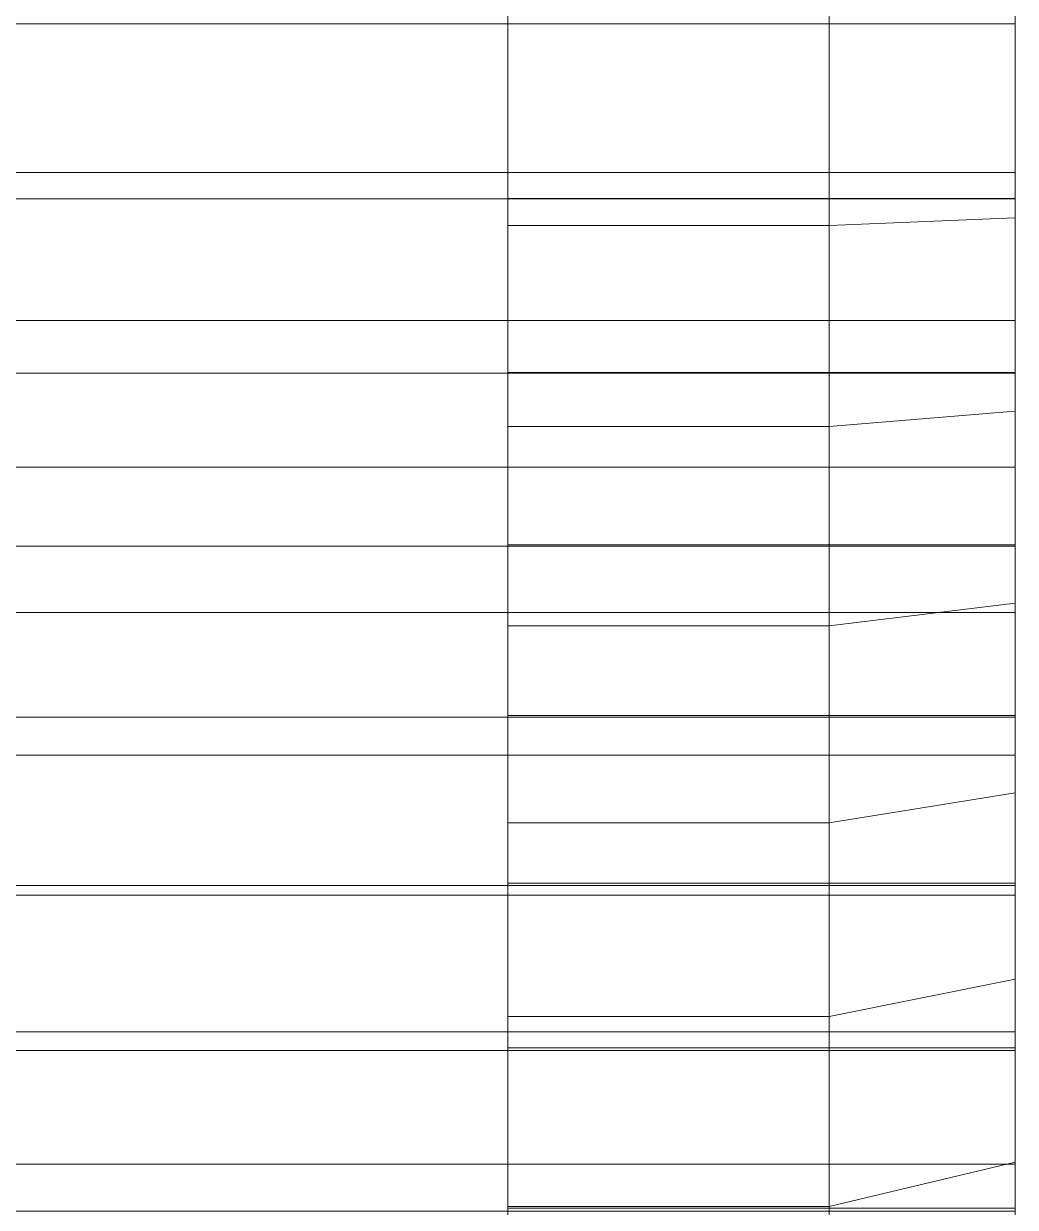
# Model space of a CAD drawing. Header units: millimetres. Extents: x -59 to 55, y -25 to 68.
# Drawn here: x 49.64 to 55.5, y -7 to 0 of the extents above; entities that cross this region are included whole.
import ezdxf

# ---------------------------------------------------------------- set-up
doc = ezdxf.new("R2010")
doc.units = ezdxf.units.MM
doc.layers.add('CIRCOLO_LU', color=7, linetype='Continuous')
doc.layers.add('ORING1', color=7, linetype='Continuous')

msp = doc.modelspace()

# ---------------------------------------------------------------- linework, layer by layer
at = {"layer": 'CIRCOLO_LU', "lineweight": 5}
for points, invisible_edges in [([(52.4982, 0, 16.4921), (52.4982, 1.0355, 16.4596), (49.5, 1.0355, 16.4596)], 12), ([(49.5, 1.0355, 16.4596), (49.5, 0, 16.4921), (52.4982, 0, 16.4921)], 12), ([(55.4982, 0, 16.4921), (55.4982, 1.0355, 16.4596), (52.4982, 1.0355, 16.4596)], 12), ([(52.4982, 1.0355, 16.4596), (52.4982, 0, 16.4921), (55.4982, 0, 16.4921)], 12), ([(55.4982, 0, 14), (55.4982, 0.8791, 13.9724), (55.4982, 1.0355, 16.4596)], 12), ([(55.4982, 0, 14), (55.4982, 1.0355, 16.4596), (55.4982, 0, 16.4921)], 1), ([(52.4982, 0.8791, 13.9724), (52.4982, 0, 14), (49.5, 0, 14)], 12), ([(49.5, 0, 14), (49.5, 0.8791, 13.9724), (52.4982, 0.8791, 13.9724)], 12), ([(55.4982, 0.8791, 13.9724), (55.4982, 0, 14), (52.4982, 0, 14)], 12), ([(52.4982, 0, 14), (52.4982, 0.8791, 13.9724), (55.4982, 0.8791, 13.9724)], 12), ([(49.5, 0, 16.4921), (49.5, -1.0355, 16.4596), (52.4982, -1.0355, 16.4596)], 12), ([(49.5, 0, 16.4921), (52.4982, -1.0355, 16.4596), (52.4982, 0, 16.4921)], 1), ([(52.4982, 0, 14), (52.4982, -0.8791, 13.9724), (49.5, -0.8791, 13.9724)], 12), ([(49.5, -0.8791, 13.9724), (49.5, 0, 14), (52.4982, 0, 14)], 12), ([(52.4982, -0.8791, -13.9724), (52.4982, 0, -14), (49.5, 0, -14)], 12), ([(49.5, 0, -14), (49.5, -0.8791, -13.9724), (52.4982, -0.8791, -13.9724)], 12), ([(49.5, -1.0355, -16.4596), (49.5, 0, -16.4921), (52.4982, 0, -16.4921)], 12), ([(49.5, -1.0355, -16.4596), (52.4982, 0, -16.4921), (52.4982, -1.0355, -16.4596)], 1), ([(55.4982, -0.8791, -13.9724), (55.4982, 0, -14), (52.4982, 0, -14)], 12), ([(52.4982, 0, -14), (52.4982, -0.8791, -13.9724), (55.4982, -0.8791, -13.9724)], 12), ([(55.4982, 0, 14), (55.4982, -0.8791, 13.9724), (52.4982, -0.8791, 13.9724)], 12), ([(52.4982, -0.8791, 13.9724), (52.4982, 0, 14), (55.4982, 0, 14)], 12), ([(52.4982, -1.0355, -16.4596), (52.4982, 0, -16.4921), (55.4982, 0, -16.4921)], 12), ([(52.4982, -1.0355, -16.4596), (55.4982, 0, -16.4921), (55.4982, -1.0355, -16.4596)], 1), ([(52.4982, 0, 16.4921), (52.4982, -1.0355, 16.4596), (55.4982, -1.0355, 16.4596)], 12), ([(52.4982, 0, 16.4921), (55.4982, -1.0355, 16.4596), (55.4982, 0, 16.4921)], 1), ([(55.4982, 0, 16.4921), (55.4982, -1.0355, 16.4596), (55.4982, 0, 14)], 2), ([(55.4982, -1.0355, 16.4596), (55.4982, -0.8791, 13.9724), (55.4982, 0, 14)], 12), ([(55.4982, -1.0355, -16.4596), (55.4982, 0, -16.4921), (55.4982, 0, -14)], 12), ([(55.4982, -1.0355, -16.4596), (55.4982, 0, -14), (55.4982, -0.8791, -13.9724)], 1), ([(52.4982, -0.8791, 13.9724), (52.4982, -1.7547, 13.8896), (49.5, -1.7547, 13.8896)], 12), ([(49.5, -1.7547, 13.8896), (49.5, -0.8791, 13.9724), (52.4982, -0.8791, 13.9724)], 12), ([(52.4982, -1.7547, -13.8896), (52.4982, -0.8791, -13.9724), (49.5, -0.8791, -13.9724)], 12), ([(49.5, -0.8791, -13.9724), (49.5, -1.7547, -13.8896), (52.4982, -1.7547, -13.8896)], 12), ([(55.4982, -1.7547, -13.8896), (55.4982, -0.8791, -13.9724), (52.4982, -0.8791, -13.9724)], 12), ([(52.4982, -0.8791, -13.9724), (52.4982, -1.7547, -13.8896), (55.4982, -1.7547, -13.8896)], 12), ([(55.4982, -0.8791, 13.9724), (55.4982, -1.7547, 13.8896), (52.4982, -1.7547, 13.8896)], 12), ([(52.4982, -1.7547, 13.8896), (52.4982, -0.8791, 13.9724), (55.4982, -0.8791, 13.9724)], 12), ([(55.4982, -1.0355, 16.4596), (55.4982, -2.067, 16.3621), (55.4982, -0.8791, 13.9724)], 2), ([(55.4982, -2.067, 16.3621), (55.4982, -1.7547, 13.8896), (55.4982, -0.8791, 13.9724)], 12), ([(55.4982, -2.067, -16.3621), (55.4982, -1.0355, -16.4596), (55.4982, -0.8791, -13.9724)], 12), ([(55.4982, -2.067, -16.3621), (55.4982, -0.8791, -13.9724), (55.4982, -1.7547, -13.8896)], 1), ([(49.5, -2.067, -16.3621), (49.5, -1.0355, -16.4596), (52.4982, -1.0355, -16.4596)], 12), ([(49.5, -2.067, -16.3621), (52.4982, -1.0355, -16.4596), (52.4982, -2.067, -16.3621)], 1), ([(49.5, -1.0355, 16.4596), (49.5, -2.067, 16.3621), (52.4982, -2.067, 16.3621)], 12), ([(49.5, -1.0355, 16.4596), (52.4982, -2.067, 16.3621), (52.4982, -1.0355, 16.4596)], 1), ([(52.4982, -2.067, -16.3621), (52.4982, -1.0355, -16.4596), (55.4982, -1.0355, -16.4596)], 12), ([(52.4982, -2.067, -16.3621), (55.4982, -1.0355, -16.4596), (55.4982, -2.067, -16.3621)], 1), ([(52.4982, -1.0355, 16.4596), (52.4982, -2.067, 16.3621), (55.4982, -2.067, 16.3621)], 12), ([(52.4982, -1.0355, 16.4596), (55.4982, -2.067, 16.3621), (55.4982, -1.0355, 16.4596)], 1), ([(52.4982, -2.6233, -13.752), (52.4982, -1.7547, -13.8896), (49.5, -1.7547, -13.8896)], 12), ([(49.5, -1.7547, -13.8896), (49.5, -2.6233, -13.752), (52.4982, -2.6233, -13.752)], 12), ([(52.4982, -1.7547, 13.8896), (52.4982, -2.6233, 13.752), (49.5, -2.6233, 13.752)], 12), ([(49.5, -2.6233, 13.752), (49.5, -1.7547, 13.8896), (52.4982, -1.7547, 13.8896)], 12), ([(55.4982, -1.7547, 13.8896), (55.4982, -2.6233, 13.752), (52.4982, -2.6233, 13.752)], 12), ([(52.4982, -2.6233, 13.752), (52.4982, -1.7547, 13.8896), (55.4982, -1.7547, 13.8896)], 12), ([(55.4982, -2.6233, -13.752), (55.4982, -1.7547, -13.8896), (52.4982, -1.7547, -13.8896)], 12), ([(52.4982, -1.7547, -13.8896), (52.4982, -2.6233, -13.752), (55.4982, -2.6233, -13.752)], 12), ([(55.4982, -2.067, 16.3621), (55.4982, -3.0903, 16.2), (55.4982, -1.7547, 13.8896)], 2), ([(55.4982, -3.0903, 16.2), (55.4982, -2.6233, 13.752), (55.4982, -1.7547, 13.8896)], 12), ([(55.4982, -3.0903, -16.2), (55.4982, -2.067, -16.3621), (55.4982, -1.7547, -13.8896)], 12), ([(55.4982, -3.0903, -16.2), (55.4982, -1.7547, -13.8896), (55.4982, -2.6233, -13.752)], 1), ([(49.5, -2.067, 16.3621), (49.5, -3.0903, 16.2), (52.4982, -3.0903, 16.2)], 12), ([(49.5, -2.067, 16.3621), (52.4982, -3.0903, 16.2), (52.4982, -2.067, 16.3621)], 1), ([(49.5, -3.0903, -16.2), (49.5, -2.067, -16.3621), (52.4982, -2.067, -16.3621)], 12), ([(49.5, -3.0903, -16.2), (52.4982, -2.067, -16.3621), (52.4982, -3.0903, -16.2)], 1), ([(52.4982, -3.0903, -16.2), (52.4982, -2.067, -16.3621), (55.4982, -2.067, -16.3621)], 12), ([(52.4982, -3.0903, -16.2), (55.4982, -2.067, -16.3621), (55.4982, -3.0903, -16.2)], 1), ([(52.4982, -2.067, 16.3621), (52.4982, -3.0903, 16.2), (55.4982, -3.0903, 16.2)], 12), ([(52.4982, -2.067, 16.3621), (55.4982, -3.0903, 16.2), (55.4982, -2.067, 16.3621)], 1), ([(52.4982, -2.6233, 13.752), (52.4982, -3.4817, 13.5602), (49.5, -3.4817, 13.5602)], 12), ([(49.5, -3.4817, 13.5602), (49.5, -2.6233, 13.752), (52.4982, -2.6233, 13.752)], 12), ([(52.4982, -3.4817, -13.5602), (52.4982, -2.6233, -13.752), (49.5, -2.6233, -13.752)], 12), ([(49.5, -2.6233, -13.752), (49.5, -3.4817, -13.5602), (52.4982, -3.4817, -13.5602)], 12), ([(55.4982, -3.4817, -13.5602), (55.4982, -2.6233, -13.752), (52.4982, -2.6233, -13.752)], 12), ([(52.4982, -2.6233, -13.752), (52.4982, -3.4817, -13.5602), (55.4982, -3.4817, -13.5602)], 12), ([(55.4982, -2.6233, 13.752), (55.4982, -3.4817, 13.5602), (52.4982, -3.4817, 13.5602)], 12), ([(52.4982, -3.4817, 13.5602), (52.4982, -2.6233, 13.752), (55.4982, -2.6233, 13.752)], 12), ([(55.4982, -3.0903, 16.2), (55.4982, -4.1014, 15.974), (55.4982, -2.6233, 13.752)], 2), ([(55.4982, -4.1014, 15.974), (55.4982, -3.4817, 13.5602), (55.4982, -2.6233, 13.752)], 12), ([(55.4982, -4.1014, -15.974), (55.4982, -3.0903, -16.2), (55.4982, -2.6233, -13.752)], 12), ([(55.4982, -4.1014, -15.974), (55.4982, -2.6233, -13.752), (55.4982, -3.4817, -13.5602)], 1), ([(49.5, -3.0903, 16.2), (49.5, -4.1014, 15.974), (52.4982, -4.1014, 15.974)], 12), ([(49.5, -3.0903, 16.2), (52.4982, -4.1014, 15.974), (52.4982, -3.0903, 16.2)], 1), ([(49.5, -4.1014, -15.974), (49.5, -3.0903, -16.2), (52.4982, -3.0903, -16.2)], 12), ([(49.5, -4.1014, -15.974), (52.4982, -3.0903, -16.2), (52.4982, -4.1014, -15.974)], 1), ([(52.4982, -4.1014, -15.974), (52.4982, -3.0903, -16.2), (55.4982, -3.0903, -16.2)], 12), ([(52.4982, -4.1014, -15.974), (55.4982, -3.0903, -16.2), (55.4982, -4.1014, -15.974)], 1), ([(52.4982, -3.0903, 16.2), (52.4982, -4.1014, 15.974), (55.4982, -4.1014, 15.974)], 12), ([(52.4982, -3.0903, 16.2), (55.4982, -4.1014, 15.974), (55.4982, -3.0903, 16.2)], 1), ([(52.4982, -4.3262, -13.3148), (52.4982, -3.4817, -13.5602), (49.5, -3.4817, -13.5602)], 12), ([(49.5, -3.4817, -13.5602), (49.5, -4.3262, -13.3148), (52.4982, -4.3262, -13.3148)], 12), ([(52.4982, -3.4817, 13.5602), (52.4982, -4.3262, 13.3148), (49.5, -4.3262, 13.3148)], 12), ([(49.5, -4.3262, 13.3148), (49.5, -3.4817, 13.5602), (52.4982, -3.4817, 13.5602)], 12), ([(55.4982, -4.3262, -13.3148), (55.4982, -3.4817, -13.5602), (52.4982, -3.4817, -13.5602)], 12), ([(52.4982, -3.4817, -13.5602), (52.4982, -4.3262, -13.3148), (55.4982, -4.3262, -13.3148)], 12), ([(55.4982, -3.4817, 13.5602), (55.4982, -4.3262, 13.3148), (52.4982, -4.3262, 13.3148)], 12), ([(52.4982, -4.3262, 13.3148), (52.4982, -3.4817, 13.5602), (55.4982, -3.4817, 13.5602)], 12), ([(55.4982, -4.1014, 15.974), (55.4982, -5.0963, 15.6849), (55.4982, -3.4817, 13.5602)], 2), ([(55.4982, -5.0963, 15.6849), (55.4982, -4.3262, 13.3148), (55.4982, -3.4817, 13.5602)], 12), ([(55.4982, -5.0963, -15.6849), (55.4982, -4.1014, -15.974), (55.4982, -3.4817, -13.5602)], 12), ([(55.4982, -5.0963, -15.6849), (55.4982, -3.4817, -13.5602), (55.4982, -4.3262, -13.3148)], 1), ([(49.5, -4.1014, 15.974), (49.5, -5.0963, 15.6849), (52.4982, -5.0963, 15.6849)], 12), ([(49.5, -4.1014, 15.974), (52.4982, -5.0963, 15.6849), (52.4982, -4.1014, 15.974)], 1), ([(49.5, -5.0963, -15.6849), (49.5, -4.1014, -15.974), (52.4982, -4.1014, -15.974)], 12), ([(49.5, -5.0963, -15.6849), (52.4982, -4.1014, -15.974), (52.4982, -5.0963, -15.6849)], 1), ([(52.4982, -5.0963, -15.6849), (52.4982, -4.1014, -15.974), (55.4982, -4.1014, -15.974)], 12), ([(52.4982, -5.0963, -15.6849), (55.4982, -4.1014, -15.974), (55.4982, -5.0963, -15.6849)], 1), ([(52.4982, -4.1014, 15.974), (52.4982, -5.0963, 15.6849), (55.4982, -5.0963, 15.6849)], 12), ([(52.4982, -4.1014, 15.974), (55.4982, -5.0963, 15.6849), (55.4982, -4.1014, 15.974)], 1), ([(52.4982, -5.1537, -13.0169), (52.4982, -4.3262, -13.3148), (49.5, -4.3262, -13.3148)], 12), ([(49.5, -4.3262, -13.3148), (49.5, -5.1537, -13.0169), (52.4982, -5.1537, -13.0169)], 12), ([(52.4982, -4.3262, 13.3148), (52.4982, -5.1537, 13.0169), (49.5, -5.1537, 13.0169)], 12), ([(49.5, -5.1537, 13.0169), (49.5, -4.3262, 13.3148), (52.4982, -4.3262, 13.3148)], 12), ([(55.4982, -5.1537, -13.0169), (55.4982, -4.3262, -13.3148), (52.4982, -4.3262, -13.3148)], 12), ([(52.4982, -4.3262, -13.3148), (52.4982, -5.1537, -13.0169), (55.4982, -5.1537, -13.0169)], 12), ([(55.4982, -4.3262, 13.3148), (55.4982, -5.1537, 13.0169), (52.4982, -5.1537, 13.0169)], 12), ([(52.4982, -5.1537, 13.0169), (52.4982, -4.3262, 13.3148), (55.4982, -4.3262, 13.3148)], 12), ([(55.4982, -5.0963, 15.6849), (55.4982, -6.0712, 15.334), (55.4982, -4.3262, 13.3148)], 2), ([(55.4982, -6.0712, 15.334), (55.4982, -5.1537, 13.0169), (55.4982, -4.3262, 13.3148)], 12), ([(55.4982, -6.0712, -15.334), (55.4982, -5.0963, -15.6849), (55.4982, -4.3262, -13.3148)], 12), ([(55.4982, -6.0712, -15.334), (55.4982, -4.3262, -13.3148), (55.4982, -5.1537, -13.0169)], 1), ([(49.5, -6.0712, -15.334), (49.5, -5.0963, -15.6849), (52.4982, -5.0963, -15.6849)], 12), ([(49.5, -6.0712, -15.334), (52.4982, -5.0963, -15.6849), (52.4982, -6.0712, -15.334)], 1), ([(49.5, -5.0963, 15.6849), (49.5, -6.0712, 15.334), (52.4982, -6.0712, 15.334)], 12), ([(49.5, -5.0963, 15.6849), (52.4982, -6.0712, 15.334), (52.4982, -5.0963, 15.6849)], 1), ([(52.4982, -6.0712, -15.334), (52.4982, -5.0963, -15.6849), (55.4982, -5.0963, -15.6849)], 12), ([(52.4982, -6.0712, -15.334), (55.4982, -5.0963, -15.6849), (55.4982, -6.0712, -15.334)], 1), ([(52.4982, -5.0963, 15.6849), (52.4982, -6.0712, 15.334), (55.4982, -6.0712, 15.334)], 12), ([(52.4982, -5.0963, 15.6849), (55.4982, -6.0712, 15.334), (55.4982, -5.0963, 15.6849)], 1), ([(52.4982, -5.9609, -12.6676), (52.4982, -5.1537, -13.0169), (49.5, -5.1537, -13.0169)], 12), ([(49.5, -5.1537, -13.0169), (49.5, -5.9609, -12.6676), (52.4982, -5.9609, -12.6676)], 12), ([(52.4982, -5.1537, 13.0169), (52.4982, -5.9609, 12.6676), (49.5, -5.9609, 12.6676)], 12), ([(49.5, -5.9609, 12.6676), (49.5, -5.1537, 13.0169), (52.4982, -5.1537, 13.0169)], 12), ([(55.4982, -5.1537, 13.0169), (55.4982, -5.9609, 12.6676), (52.4982, -5.9609, 12.6676)], 12), ([(52.4982, -5.9609, 12.6676), (52.4982, -5.1537, 13.0169), (55.4982, -5.1537, 13.0169)], 12), ([(55.4982, -5.9609, -12.6676), (55.4982, -5.1537, -13.0169), (52.4982, -5.1537, -13.0169)], 12), ([(52.4982, -5.1537, -13.0169), (52.4982, -5.9609, -12.6676), (55.4982, -5.9609, -12.6676)], 12), ([(55.4982, -6.0712, 15.334), (55.4982, -7.022, 14.9225), (55.4982, -5.1537, 13.0169)], 2), ([(55.4982, -7.022, 14.9225), (55.4982, -5.9609, 12.6676), (55.4982, -5.1537, 13.0169)], 12), ([(55.4982, -7.022, -14.9225), (55.4982, -6.0712, -15.334), (55.4982, -5.1537, -13.0169)], 12), ([(55.4982, -7.022, -14.9225), (55.4982, -5.1537, -13.0169), (55.4982, -5.9609, -12.6676)], 1), ([(52.4982, -5.9609, 12.6676), (52.4982, -6.7446, 12.2683), (49.5, -6.7446, 12.2683)], 12), ([(49.5, -6.7446, 12.2683), (49.5, -5.9609, 12.6676), (52.4982, -5.9609, 12.6676)], 12), ([(52.4982, -6.7446, -12.2683), (52.4982, -5.9609, -12.6676), (49.5, -5.9609, -12.6676)], 12), ([(49.5, -5.9609, -12.6676), (49.5, -6.7446, -12.2683), (52.4982, -6.7446, -12.2683)], 12), ([(55.4982, -6.7446, -12.2683), (55.4982, -5.9609, -12.6676), (52.4982, -5.9609, -12.6676)], 12), ([(52.4982, -5.9609, -12.6676), (52.4982, -6.7446, -12.2683), (55.4982, -6.7446, -12.2683)], 12), ([(55.4982, -5.9609, 12.6676), (55.4982, -6.7446, 12.2683), (52.4982, -6.7446, 12.2683)], 12), ([(52.4982, -6.7446, 12.2683), (52.4982, -5.9609, 12.6676), (55.4982, -5.9609, 12.6676)], 12), ([(55.4982, -7.022, 14.9225), (55.4982, -7.9451, 14.4521), (55.4982, -5.9609, 12.6676)], 2), ([(55.4982, -7.9451, 14.4521), (55.4982, -6.7446, 12.2683), (55.4982, -5.9609, 12.6676)], 12), ([(55.4982, -7.9451, -14.4521), (55.4982, -7.022, -14.9225), (55.4982, -5.9609, -12.6676)], 12), ([(55.4982, -7.9451, -14.4521), (55.4982, -5.9609, -12.6676), (55.4982, -6.7446, -12.2683)], 1), ([(49.5, -6.0712, 15.334), (49.5, -7.022, 14.9225), (52.4982, -7.022, 14.9225)], 12), ([(49.5, -6.0712, 15.334), (52.4982, -7.022, 14.9225), (52.4982, -6.0712, 15.334)], 1), ([(49.5, -7.022, -14.9225), (49.5, -6.0712, -15.334), (52.4982, -6.0712, -15.334)], 12), ([(49.5, -7.022, -14.9225), (52.4982, -6.0712, -15.334), (52.4982, -7.022, -14.9225)], 1), ([(52.4982, -6.0712, 15.334), (52.4982, -7.022, 14.9225), (55.4982, -7.022, 14.9225)], 12), ([(52.4982, -6.0712, 15.334), (55.4982, -7.022, 14.9225), (55.4982, -6.0712, 15.334)], 1), ([(52.4982, -7.022, -14.9225), (52.4982, -6.0712, -15.334), (55.4982, -6.0712, -15.334)], 12), ([(52.4982, -7.022, -14.9225), (55.4982, -6.0712, -15.334), (55.4982, -7.022, -14.9225)], 1), ([(52.4982, -7.5016, -11.8206), (52.4982, -6.7446, -12.2683), (49.5, -6.7446, -12.2683)], 12), ([(49.5, -6.7446, -12.2683), (49.5, -7.5016, -11.8206), (52.4982, -7.5016, -11.8206)], 12), ([(52.4982, -6.7446, 12.2683), (52.4982, -7.5016, 11.8206), (49.5, -7.5016, 11.8206)], 12), ([(49.5, -7.5016, 11.8206), (49.5, -6.7446, 12.2683), (52.4982, -6.7446, 12.2683)], 12), ([(55.4982, -7.5016, -11.8206), (55.4982, -6.7446, -12.2683), (52.4982, -6.7446, -12.2683)], 12), ([(52.4982, -6.7446, -12.2683), (52.4982, -7.5016, -11.8206), (55.4982, -7.5016, -11.8206)], 12), ([(55.4982, -6.7446, 12.2683), (55.4982, -7.5016, 11.8206), (52.4982, -7.5016, 11.8206)], 12), ([(52.4982, -7.5016, 11.8206), (52.4982, -6.7446, 12.2683), (55.4982, -6.7446, 12.2683)], 12), ([(55.4982, -7.9451, 14.4521), (55.4982, -8.8369, 13.9248), (55.4982, -6.7446, 12.2683)], 2), ([(55.4982, -8.8369, 13.9248), (55.4982, -7.5016, 11.8206), (55.4982, -6.7446, 12.2683)], 12), ([(55.4982, -8.8369, -13.9248), (55.4982, -7.9451, -14.4521), (55.4982, -6.7446, -12.2683)], 12), ([(55.4982, -8.8369, -13.9248), (55.4982, -6.7446, -12.2683), (55.4982, -7.5016, -11.8206)], 1)]:
    msp.add_3dface(points, dxfattribs=dict(at, invisible_edges=invisible_edges))
at = {"layer": 'ORING1', "lineweight": 5}
for points, invisible_edges in [([(54.3983, 0, 19.0017), (54.3983, 1.1931, 18.9642), (52.4983, 1.1931, 18.9642)], 12), ([(52.4983, 1.1931, 18.9642), (52.4983, 0, 19.0017), (54.3983, 0, 19.0017)], 12), ([(52.4983, 1.1931, 18.9642), (52.4983, 1.1083, 17.6169), (52.4983, 0, 17.6517)], 12), ([(52.4983, 1.1931, 18.9642), (52.4983, 0, 17.6517), (52.4983, 0, 19.0017)], 1), ([(55.4983, 1.1482, 18.2511), (54.3983, 1.1931, 18.9642), (54.3983, 0, 19.0017)], 12), ([(54.3983, 0, 19.0017), (55.4983, 0, 18.2872), (55.4983, 1.1482, 18.2511)], 12), ([(55.4983, 0, 18.2872), (55.4983, 0, 16.4511), (55.4983, 1.1482, 18.2511)], 2), ([(55.4983, 0, 16.4511), (55.4983, 1.0329, 16.4187), (55.4983, 1.1482, 18.2511)], 12), ([(52.4983, 1.1083, 17.6169), (52.4983, 1.0329, 16.4187), (52.4983, 0, 16.4511)], 12), ([(52.4983, 1.1083, 17.6169), (52.4983, 0, 16.4511), (52.4983, 0, 17.6517)], 1), ([(52.4983, 0, 16.4511), (52.4983, 1.0329, 16.4187), (55.4983, 1.0329, 16.4187)], 12), ([(52.4983, 0, 16.4511), (55.4983, 1.0329, 16.4187), (55.4983, 0, 16.4511)], 1), ([(54.3983, -1.1931, 18.9642), (54.3983, 0, 19.0017), (52.4983, 0, 19.0017)], 12), ([(52.4983, 0, 19.0017), (52.4983, -1.1931, 18.9642), (54.3983, -1.1931, 18.9642)], 12), ([(54.3983, 0, -18.9999), (54.3983, -1.1931, -18.9624), (52.4983, -1.1931, -18.9624)], 12), ([(52.4983, -1.1931, -18.9624), (52.4983, 0, -18.9999), (54.3983, 0, -18.9999)], 12), ([(55.4983, 0, 16.4511), (55.4983, -1.0329, 16.4187), (52.4983, -1.0329, 16.4187)], 12), ([(52.4983, -1.0329, 16.4187), (52.4983, 0, 16.4511), (55.4983, 0, 16.4511)], 12), ([(55.4983, -1.0329, -16.4168), (55.4983, 0, -16.4493), (52.4983, 0, -16.4493)], 12), ([(52.4983, 0, -16.4493), (52.4983, -1.0329, -16.4168), (55.4983, -1.0329, -16.4168)], 12), ([(52.4983, 0, 19.0017), (52.4983, 0, 17.6517), (52.4983, -1.1931, 18.9642)], 2), ([(52.4983, 0, 17.6517), (52.4983, -1.1083, 17.6169), (52.4983, -1.1931, 18.9642)], 12), ([(52.4983, -1.1931, -18.9624), (52.4983, -1.1083, -17.615), (52.4983, 0, -17.6499)], 12), ([(52.4983, 0, -17.6499), (52.4983, 0, -18.9999), (52.4983, -1.1931, -18.9624)], 12), ([(52.4983, -1.1083, -17.615), (52.4983, -1.0329, -16.4168), (52.4983, 0, -16.4493)], 12), ([(52.4983, 0, -16.4493), (52.4983, 0, -17.6499), (52.4983, -1.1083, -17.615)], 12), ([(52.4983, 0, 17.6517), (52.4983, 0, 16.4511), (52.4983, -1.1083, 17.6169)], 2), ([(52.4983, 0, 16.4511), (52.4983, -1.0329, 16.4187), (52.4983, -1.1083, 17.6169)], 12), ([(54.3983, -1.1931, 18.9642), (55.4983, -1.1482, 18.2511), (55.4983, 0, 18.2872)], 12), ([(55.4983, 0, 18.2872), (54.3983, 0, 19.0017), (54.3983, -1.1931, 18.9642)], 12), ([(55.4983, 0, -18.2853), (55.4983, -1.1482, -18.2492), (54.3983, -1.1931, -18.9624)], 12), ([(54.3983, -1.1931, -18.9624), (54.3983, 0, -18.9999), (55.4983, 0, -18.2853)], 12), ([(55.4983, 0, -16.4493), (55.4983, -1.0329, -16.4168), (55.4983, -1.1482, -18.2492)], 12), ([(55.4983, -1.1482, -18.2492), (55.4983, 0, -18.2853), (55.4983, 0, -16.4493)], 12), ([(55.4983, -1.1482, 18.2511), (55.4983, -1.0329, 16.4187), (55.4983, 0, 16.4511)], 12), ([(55.4983, -1.1482, 18.2511), (55.4983, 0, 16.4511), (55.4983, 0, 18.2872)], 1), ([(55.4983, -1.0329, 16.4187), (55.4983, -2.0618, 16.3214), (52.4983, -2.0618, 16.3214)], 12), ([(52.4983, -2.0618, 16.3214), (52.4983, -1.0329, 16.4187), (55.4983, -1.0329, 16.4187)], 12), ([(55.4983, -2.0618, -16.3196), (55.4983, -1.0329, -16.4168), (52.4983, -1.0329, -16.4168)], 12), ([(52.4983, -1.0329, -16.4168), (52.4983, -2.0618, -16.3196), (55.4983, -2.0618, -16.3196)], 12), ([(52.4983, -2.2122, -17.5107), (52.4983, -2.0618, -16.3196), (52.4983, -1.0329, -16.4168)], 12), ([(52.4983, -1.0329, -16.4168), (52.4983, -1.1083, -17.615), (52.4983, -2.2122, -17.5107)], 12), ([(52.4983, -1.1083, 17.6169), (52.4983, -1.0329, 16.4187), (52.4983, -2.2122, 17.5126)], 2), ([(52.4983, -1.0329, 16.4187), (52.4983, -2.0618, 16.3214), (52.4983, -2.2122, 17.5126)], 12), ([(55.4983, -2.2919, 18.143), (55.4983, -2.0618, 16.3214), (55.4983, -1.0329, 16.4187)], 12), ([(55.4983, -2.2919, 18.143), (55.4983, -1.0329, 16.4187), (55.4983, -1.1482, 18.2511)], 1), ([(55.4983, -1.0329, -16.4168), (55.4983, -2.0618, -16.3196), (55.4983, -2.2919, -18.1411)], 12), ([(55.4983, -2.2919, -18.1411), (55.4983, -1.1482, -18.2492), (55.4983, -1.0329, -16.4168)], 12), ([(52.4983, -1.1931, 18.9642), (52.4983, -1.1083, 17.6169), (52.4983, -2.3814, 18.8519)], 2), ([(52.4983, -1.1083, 17.6169), (52.4983, -2.2122, 17.5126), (52.4983, -2.3814, 18.8519)], 12), ([(52.4983, -2.3814, -18.85), (52.4983, -2.2122, -17.5107), (52.4983, -1.1083, -17.615)], 12), ([(52.4983, -1.1083, -17.615), (52.4983, -1.1931, -18.9624), (52.4983, -2.3814, -18.85)], 12), ([(55.4983, -2.2919, 18.143), (55.4983, -1.1482, 18.2511), (54.3983, -1.1931, 18.9642)], 12), ([(54.3983, -1.1931, -18.9624), (55.4983, -1.1482, -18.2492), (55.4983, -2.2919, -18.1411)], 12), ([(54.3983, -2.3814, 18.8519), (54.3983, -1.1931, 18.9642), (52.4983, -1.1931, 18.9642)], 12), ([(52.4983, -1.1931, 18.9642), (52.4983, -2.3814, 18.8519), (54.3983, -2.3814, 18.8519)], 12), ([(54.3983, -1.1931, -18.9624), (54.3983, -2.3814, -18.85), (52.4983, -2.3814, -18.85)], 12), ([(52.4983, -2.3814, -18.85), (52.4983, -1.1931, -18.9624), (54.3983, -1.1931, -18.9624)], 12), ([(54.3983, -2.3814, 18.8519), (55.4983, -2.2919, 18.143), (54.3983, -1.1931, 18.9642)], 2), ([(54.3983, -1.1931, -18.9624), (55.4983, -2.2919, -18.1411), (54.3983, -2.3814, -18.85)], 1), ([(55.4983, -2.0618, 16.3214), (55.4983, -3.0825, 16.1598), (52.4983, -3.0825, 16.1598)], 12), ([(52.4983, -3.0825, 16.1598), (52.4983, -2.0618, 16.3214), (55.4983, -2.0618, 16.3214)], 12), ([(55.4983, -3.0825, -16.1579), (55.4983, -2.0618, -16.3196), (52.4983, -2.0618, -16.3196)], 12), ([(52.4983, -2.0618, -16.3196), (52.4983, -3.0825, -16.1579), (55.4983, -3.0825, -16.1579)], 12), ([(52.4983, -3.3074, -17.3372), (52.4983, -3.0825, -16.1579), (52.4983, -2.0618, -16.3196)], 12), ([(52.4983, -2.0618, -16.3196), (52.4983, -2.2122, -17.5107), (52.4983, -3.3074, -17.3372)], 12), ([(52.4983, -2.2122, 17.5126), (52.4983, -2.0618, 16.3214), (52.4983, -3.3074, 17.3391)], 2), ([(52.4983, -2.0618, 16.3214), (52.4983, -3.0825, 16.1598), (52.4983, -3.3074, 17.3391)], 12), ([(55.4983, -2.0618, -16.3196), (55.4983, -3.0825, -16.1579), (55.4983, -3.4265, -17.9614)], 12), ([(55.4983, -3.4265, -17.9614), (55.4983, -2.2919, -18.1411), (55.4983, -2.0618, -16.3196)], 12), ([(55.4983, -3.4265, 17.9633), (55.4983, -3.0825, 16.1598), (55.4983, -2.0618, 16.3214)], 12), ([(55.4983, -3.4265, 17.9633), (55.4983, -2.0618, 16.3214), (55.4983, -2.2919, 18.143)], 1), ([(52.4983, -2.3814, 18.8519), (52.4983, -2.2122, 17.5126), (52.4983, -3.5604, 18.6652)], 2), ([(52.4983, -2.2122, 17.5126), (52.4983, -3.3074, 17.3391), (52.4983, -3.5604, 18.6652)], 12), ([(52.4983, -3.5604, -18.6633), (52.4983, -3.3074, -17.3372), (52.4983, -2.2122, -17.5107)], 12), ([(52.4983, -2.2122, -17.5107), (52.4983, -2.3814, -18.85), (52.4983, -3.5604, -18.6633)], 12), ([(55.4983, -3.4265, 17.9633), (55.4983, -2.2919, 18.143), (54.3983, -2.3814, 18.8519)], 12), ([(54.3983, -2.3814, -18.85), (55.4983, -2.2919, -18.1411), (55.4983, -3.4265, -17.9614)], 12), ([(54.3983, -3.5604, 18.6652), (54.3983, -2.3814, 18.8519), (52.4983, -2.3814, 18.8519)], 12), ([(52.4983, -2.3814, 18.8519), (52.4983, -3.5604, 18.6652), (54.3983, -3.5604, 18.6652)], 12), ([(54.3983, -2.3814, -18.85), (54.3983, -3.5604, -18.6633), (52.4983, -3.5604, -18.6633)], 12), ([(52.4983, -3.5604, -18.6633), (52.4983, -2.3814, -18.85), (54.3983, -2.3814, -18.85)], 12), ([(54.3983, -3.5604, 18.6652), (55.4983, -3.4265, 17.9633), (54.3983, -2.3814, 18.8519)], 2), ([(54.3983, -2.3814, -18.85), (55.4983, -3.4265, -17.9614), (54.3983, -3.5604, -18.6633)], 1), ([(55.4983, -3.0825, 16.1598), (55.4983, -4.091, 15.9343), (52.4983, -4.091, 15.9343)], 12), ([(52.4983, -4.091, 15.9343), (52.4983, -3.0825, 16.1598), (55.4983, -3.0825, 16.1598)], 12), ([(55.4983, -4.091, -15.9325), (55.4983, -3.0825, -16.1579), (52.4983, -3.0825, -16.1579)], 12), ([(52.4983, -3.0825, -16.1579), (52.4983, -4.091, -15.9325), (55.4983, -4.091, -15.9325)], 12), ([(52.4983, -4.3896, -17.0953), (52.4983, -4.091, -15.9325), (52.4983, -3.0825, -16.1579)], 12), ([(52.4983, -3.0825, -16.1579), (52.4983, -3.3074, -17.3372), (52.4983, -4.3896, -17.0953)], 12), ([(52.4983, -3.3074, 17.3391), (52.4983, -3.0825, 16.1598), (52.4983, -4.3896, 17.0972)], 2), ([(52.4983, -3.0825, 16.1598), (52.4983, -4.091, 15.9343), (52.4983, -4.3896, 17.0972)], 12), ([(55.4983, -3.0825, -16.1579), (55.4983, -4.091, -15.9325), (55.4983, -4.5476, -17.7108)], 12), ([(55.4983, -4.5476, -17.7108), (55.4983, -3.4265, -17.9614), (55.4983, -3.0825, -16.1579)], 12), ([(55.4983, -4.5476, 17.7127), (55.4983, -4.091, 15.9343), (55.4983, -3.0825, 16.1598)], 12), ([(55.4983, -4.5476, 17.7127), (55.4983, -3.0825, 16.1598), (55.4983, -3.4265, 17.9633)], 1), ([(52.4983, -3.5604, 18.6652), (52.4983, -3.3074, 17.3391), (52.4983, -4.7253, 18.4048)], 2), ([(52.4983, -3.3074, 17.3391), (52.4983, -4.3896, 17.0972), (52.4983, -4.7253, 18.4048)], 12), ([(52.4983, -4.7253, -18.4029), (52.4983, -4.3896, -17.0953), (52.4983, -3.3074, -17.3372)], 12), ([(52.4983, -3.3074, -17.3372), (52.4983, -3.5604, -18.6633), (52.4983, -4.7253, -18.4029)], 12), ([(55.4983, -4.5476, 17.7127), (55.4983, -3.4265, 17.9633), (54.3983, -3.5604, 18.6652)], 12), ([(54.3983, -3.5604, -18.6633), (55.4983, -3.4265, -17.9614), (55.4983, -4.5476, -17.7108)], 12), ([(54.3983, -4.7253, 18.4048), (54.3983, -3.5604, 18.6652), (52.4983, -3.5604, 18.6652)], 12), ([(52.4983, -3.5604, 18.6652), (52.4983, -4.7253, 18.4048), (54.3983, -4.7253, 18.4048)], 12), ([(54.3983, -3.5604, -18.6633), (54.3983, -4.7253, -18.4029), (52.4983, -4.7253, -18.4029)], 12), ([(52.4983, -4.7253, -18.4029), (52.4983, -3.5604, -18.6633), (54.3983, -3.5604, -18.6633)], 12), ([(54.3983, -4.7253, 18.4048), (55.4983, -4.5476, 17.7127), (54.3983, -3.5604, 18.6652)], 2), ([(54.3983, -3.5604, -18.6633), (55.4983, -4.5476, -17.7108), (54.3983, -4.7253, -18.4029)], 1), ([(55.4983, -4.091, 15.9343), (55.4983, -5.0834, 15.646), (52.4983, -5.0834, 15.646)], 12), ([(52.4983, -5.0834, 15.646), (52.4983, -4.091, 15.9343), (55.4983, -4.091, 15.9343)], 12), ([(55.4983, -5.0834, -15.6441), (55.4983, -4.091, -15.9325), (52.4983, -4.091, -15.9325)], 12), ([(52.4983, -4.091, -15.9325), (52.4983, -5.0834, -15.6441), (55.4983, -5.0834, -15.6441)], 12), ([(52.4983, -5.4544, -16.786), (52.4983, -5.0834, -15.6441), (52.4983, -4.091, -15.9325)], 12), ([(52.4983, -4.091, -15.9325), (52.4983, -4.3896, -17.0953), (52.4983, -5.4544, -16.786)], 12), ([(52.4983, -4.3896, 17.0972), (52.4983, -4.091, 15.9343), (52.4983, -5.4544, 16.7879)], 2), ([(52.4983, -4.091, 15.9343), (52.4983, -5.0834, 15.646), (52.4983, -5.4544, 16.7879)], 12), ([(55.4983, -5.6508, 17.3922), (55.4983, -5.0834, 15.646), (55.4983, -4.091, 15.9343)], 12), ([(55.4983, -5.6508, 17.3922), (55.4983, -4.091, 15.9343), (55.4983, -4.5476, 17.7127)], 1), ([(55.4983, -4.091, -15.9325), (55.4983, -5.0834, -15.6441), (55.4983, -5.6508, -17.3903)], 12), ([(55.4983, -5.6508, -17.3903), (55.4983, -4.5476, -17.7108), (55.4983, -4.091, -15.9325)], 12), ([(52.4983, -4.7253, 18.4048), (52.4983, -4.3896, 17.0972), (52.4983, -5.8716, 18.0718)], 2), ([(52.4983, -4.3896, 17.0972), (52.4983, -5.4544, 16.7879), (52.4983, -5.8716, 18.0718)], 12), ([(52.4983, -5.8716, -18.0699), (52.4983, -5.4544, -16.786), (52.4983, -4.3896, -17.0953)], 12), ([(52.4983, -4.3896, -17.0953), (52.4983, -4.7253, -18.4029), (52.4983, -5.8716, -18.0699)], 12), ([(55.4983, -5.6508, 17.3922), (55.4983, -4.5476, 17.7127), (54.3983, -4.7253, 18.4048)], 12), ([(54.3983, -4.7253, -18.4029), (55.4983, -4.5476, -17.7108), (55.4983, -5.6508, -17.3903)], 12), ([(54.3983, -5.8716, 18.0718), (54.3983, -4.7253, 18.4048), (52.4983, -4.7253, 18.4048)], 12), ([(52.4983, -4.7253, 18.4048), (52.4983, -5.8716, 18.0718), (54.3983, -5.8716, 18.0718)], 12), ([(54.3983, -4.7253, -18.4029), (54.3983, -5.8716, -18.0699), (52.4983, -5.8716, -18.0699)], 12), ([(52.4983, -5.8716, -18.0699), (52.4983, -4.7253, -18.4029), (54.3983, -4.7253, -18.4029)], 12), ([(54.3983, -5.8716, 18.0718), (55.4983, -5.6508, 17.3922), (54.3983, -4.7253, 18.4048)], 2), ([(54.3983, -4.7253, -18.4029), (55.4983, -5.6508, -17.3903), (54.3983, -5.8716, -18.0699)], 1), ([(55.4983, -5.0834, 15.646), (55.4983, -6.0557, 15.296), (52.4983, -6.0557, 15.296)], 12), ([(52.4983, -6.0557, 15.296), (52.4983, -5.0834, 15.646), (55.4983, -5.0834, 15.646)], 12), ([(55.4983, -6.0557, -15.2941), (55.4983, -5.0834, -15.6441), (52.4983, -5.0834, -15.6441)], 12), ([(52.4983, -5.0834, -15.6441), (52.4983, -6.0557, -15.2941), (55.4983, -6.0557, -15.2941)], 12), ([(52.4983, -5.4544, 16.7879), (52.4983, -5.0834, 15.646), (52.4983, -6.4977, 16.4122)], 2), ([(52.4983, -5.0834, 15.646), (52.4983, -6.0557, 15.296), (52.4983, -6.4977, 16.4122)], 12), ([(52.4983, -6.4977, -16.4104), (52.4983, -6.0557, -15.2941), (52.4983, -5.0834, -15.6441)], 12), ([(52.4983, -5.0834, -15.6441), (52.4983, -5.4544, -16.786), (52.4983, -6.4977, -16.4104)], 12), ([(55.4983, -5.0834, -15.6441), (55.4983, -6.0557, -15.2941), (55.4983, -6.7316, -17.0012)], 12), ([(55.4983, -6.7316, -17.0012), (55.4983, -5.6508, -17.3903), (55.4983, -5.0834, -15.6441)], 12), ([(55.4983, -6.7316, 17.003), (55.4983, -6.0557, 15.296), (55.4983, -5.0834, 15.646)], 12), ([(55.4983, -6.7316, 17.003), (55.4983, -5.0834, 15.646), (55.4983, -5.6508, 17.3922)], 1), ([(52.4983, -5.8716, 18.0718), (52.4983, -5.4544, 16.7879), (52.4983, -6.9947, 17.6674)], 2), ([(52.4983, -5.4544, 16.7879), (52.4983, -6.4977, 16.4122), (52.4983, -6.9947, 17.6674)], 12), ([(52.4983, -6.9947, -17.6656), (52.4983, -6.4977, -16.4104), (52.4983, -5.4544, -16.786)], 12), ([(52.4983, -5.4544, -16.786), (52.4983, -5.8716, -18.0699), (52.4983, -6.9947, -17.6656)], 12), ([(55.4983, -6.7316, 17.003), (55.4983, -5.6508, 17.3922), (54.3983, -5.8716, 18.0718)], 12), ([(54.3983, -5.8716, -18.0699), (55.4983, -5.6508, -17.3903), (55.4983, -6.7316, -17.0012)], 12), ([(54.3983, -6.9947, 17.6674), (54.3983, -5.8716, 18.0718), (52.4983, -5.8716, 18.0718)], 12), ([(52.4983, -5.8716, 18.0718), (52.4983, -6.9947, 17.6674), (54.3983, -6.9947, 17.6674)], 12), ([(54.3983, -5.8716, -18.0699), (54.3983, -6.9947, -17.6656), (52.4983, -6.9947, -17.6656)], 12), ([(52.4983, -6.9947, -17.6656), (52.4983, -5.8716, -18.0699), (54.3983, -5.8716, -18.0699)], 12), ([(54.3983, -6.9947, 17.6674), (55.4983, -6.7316, 17.003), (54.3983, -5.8716, 18.0718)], 2), ([(54.3983, -5.8716, -18.0699), (55.4983, -6.7316, -17.0012), (54.3983, -6.9947, -17.6656)], 1), ([(55.4983, -6.0557, 15.296), (55.4983, -7.0042, 14.8855), (52.4983, -7.0042, 14.8855)], 12), ([(52.4983, -7.0042, 14.8855), (52.4983, -6.0557, 15.296), (55.4983, -6.0557, 15.296)], 12), ([(55.4983, -7.0042, -14.8837), (55.4983, -6.0557, -15.2941), (52.4983, -6.0557, -15.2941)], 12), ([(52.4983, -6.0557, -15.2941), (52.4983, -7.0042, -14.8837), (55.4983, -7.0042, -14.8837)], 12), ([(52.4983, -7.5153, -15.97), (52.4983, -7.0042, -14.8837), (52.4983, -6.0557, -15.2941)], 12), ([(52.4983, -6.0557, -15.2941), (52.4983, -6.4977, -16.4104), (52.4983, -7.5153, -15.97)], 12), ([(52.4983, -6.4977, 16.4122), (52.4983, -6.0557, 15.296), (52.4983, -7.5153, 15.9719)], 2), ([(52.4983, -6.0557, 15.296), (52.4983, -7.0042, 14.8855), (52.4983, -7.5153, 15.9719)], 12), ([(55.4983, -7.7859, 16.5468), (55.4983, -7.0042, 14.8855), (55.4983, -6.0557, 15.296)], 12), ([(55.4983, -7.7859, 16.5468), (55.4983, -6.0557, 15.296), (55.4983, -6.7316, 17.003)], 1), ([(55.4983, -6.0557, -15.2941), (55.4983, -7.0042, -14.8837), (55.4983, -7.7859, -16.5449)], 12), ([(55.4983, -7.7859, -16.5449), (55.4983, -6.7316, -17.0012), (55.4983, -6.0557, -15.2941)], 12), ([(52.4983, -6.9947, 17.6674), (52.4983, -6.4977, 16.4122), (52.4983, -8.0901, 17.1934)], 2), ([(52.4983, -6.4977, 16.4122), (52.4983, -7.5153, 15.9719), (52.4983, -8.0901, 17.1934)], 12), ([(52.4983, -8.0901, -17.1915), (52.4983, -7.5153, -15.97), (52.4983, -6.4977, -16.4104)], 12), ([(52.4983, -6.4977, -16.4104), (52.4983, -6.9947, -17.6656), (52.4983, -8.0901, -17.1915)], 12), ([(55.4983, -7.7859, 16.5468), (55.4983, -6.7316, 17.003), (54.3983, -6.9947, 17.6674)], 12), ([(54.3983, -6.9947, -17.6656), (55.4983, -6.7316, -17.0012), (55.4983, -7.7859, -16.5449)], 12), ([(54.3983, -8.0901, 17.1934), (54.3983, -6.9947, 17.6674), (52.4983, -6.9947, 17.6674)], 12), ([(52.4983, -6.9947, 17.6674), (52.4983, -8.0901, 17.1934), (54.3983, -8.0901, 17.1934)], 12), ([(54.3983, -6.9947, -17.6656), (54.3983, -8.0901, -17.1915), (52.4983, -8.0901, -17.1915)], 12), ([(52.4983, -8.0901, -17.1915), (52.4983, -6.9947, -17.6656), (54.3983, -6.9947, -17.6656)], 12), ([(54.3983, -8.0901, 17.1934), (55.4983, -7.7859, 16.5468), (54.3983, -6.9947, 17.6674)], 2), ([(54.3983, -6.9947, -17.6656), (55.4983, -7.7859, -16.5449), (54.3983, -8.0901, -17.1915)], 1)]:
    msp.add_3dface(points, dxfattribs=dict(at, invisible_edges=invisible_edges))

doc.saveas('drawing.dxf')
